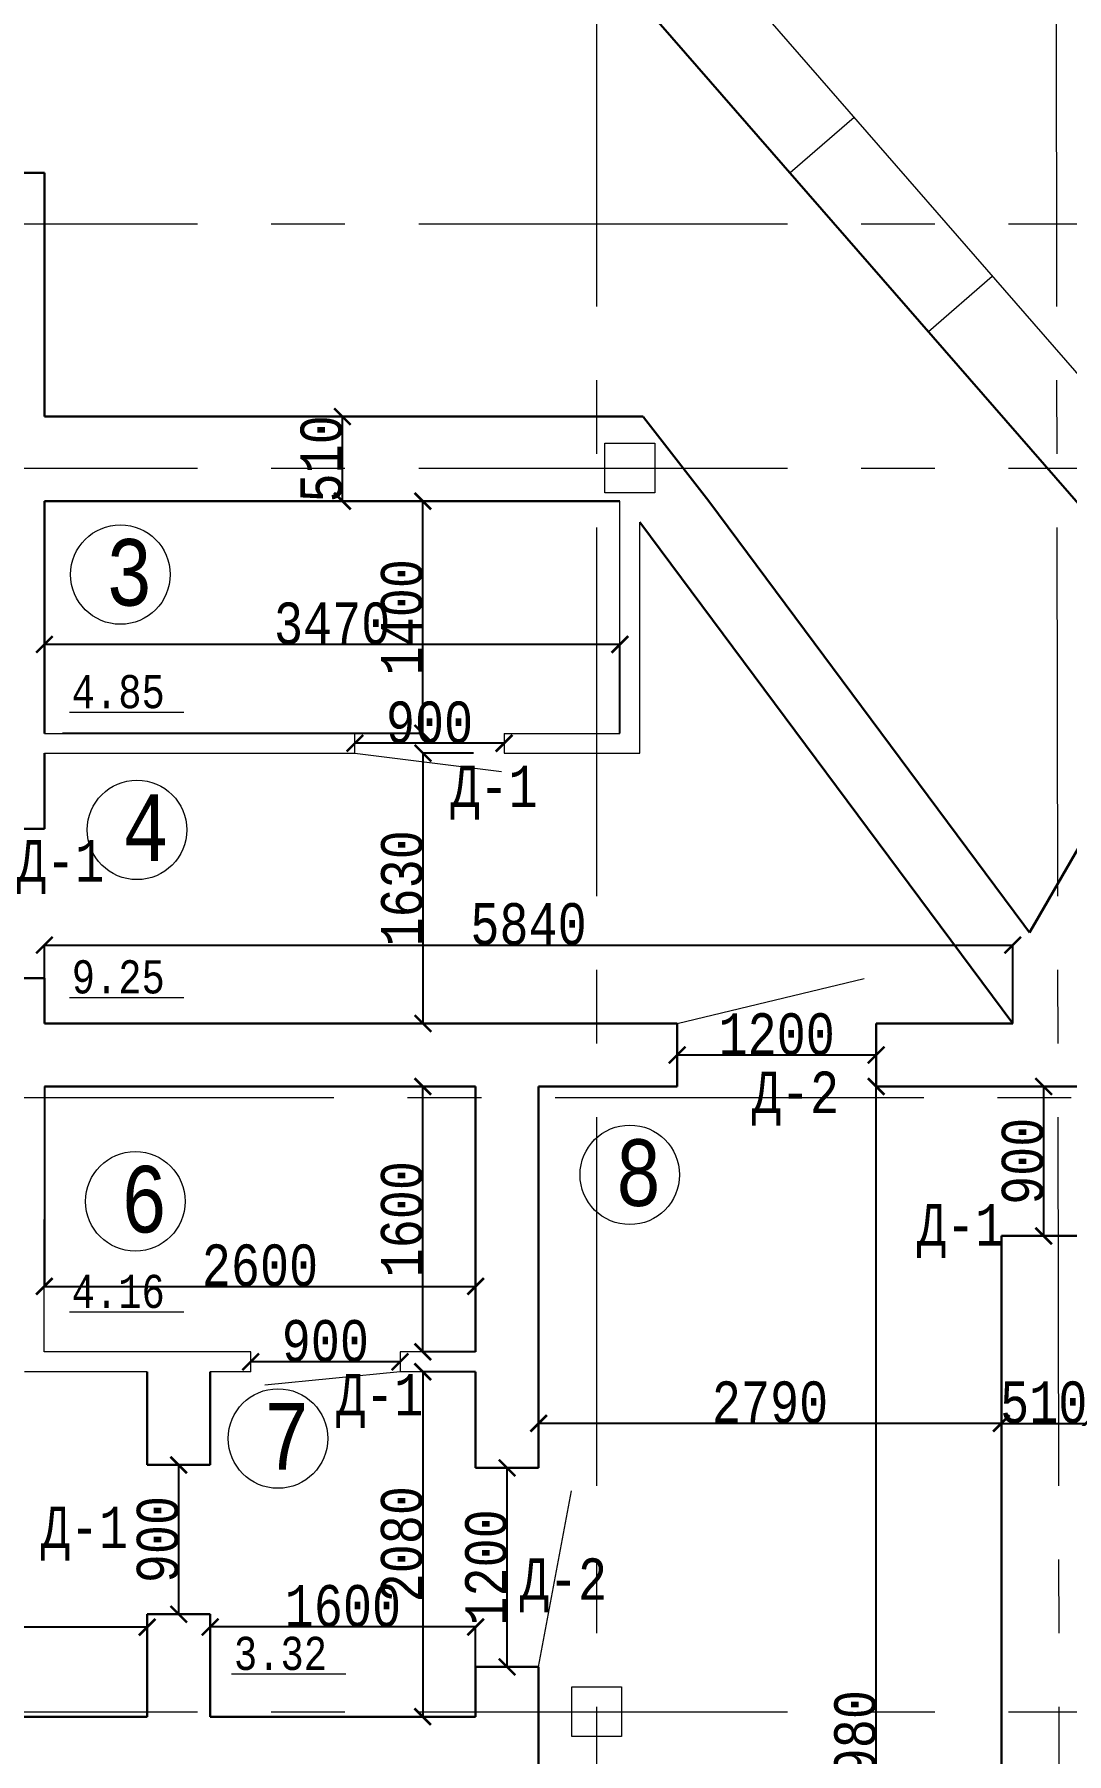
# Model space of a CAD drawing. Header units: millimetres. Extents: x -689206 to 4969298, y -1019800 to 703299.
# Drawn here: x 655466 to 661689, y -626173 to -615805 of the extents above; entities that cross this region are included whole.
import ezdxf

# ---------------------------------------------------------------- set-up
doc = ezdxf.new("R2010")
doc.units = ezdxf.units.MM
doc.linetypes.add('осеваяX2', pattern=[101.6, 63.5, -12.7, 12.7, -12.7])
for name, color, linetype, lineweight in [('несущие', 7, 'Continuous', 30), ('ПЕРЕГОРОДКИ', 252, 'Continuous', 9), ('РАЗМЕРЫ', 7, 'Continuous', 9), ('стены', 7, 'Continuous', 20)]:
    doc.layers.add(name, color=color, linetype=linetype, lineweight=lineweight)
doc.layers.add('четотам', color=7, linetype='Continuous')
doc.styles.add('Аннотативный', font='isocteur.ttf', dxfattribs={"width": 0.7, "height": 250})
doc.dimstyles.new('Аннотативный', dxfattribs={"dimscale": 0, "dimtxt": 250, "dimasz": 100, "dimexe": 1.25, "dimexo": 0.625, "dimtad": 1, "dimdec": 0, "dimtxsty": 'Аннотативный', "dimblk": 'ARCHTICK', "dimcen": 2.5, "dimadec": 0, "dimazin": 0, "dimtfac": 1, "dimtdec": 0, "dimtmove": 0, "dimatfit": 3, "dimfxl": 1, "dimarcsym": 0})

# ---------------------------------------------------------------- blocks, each defined once
blk = doc.blocks.new('_ArchTick')
at = {"color": 0, "linetype": 'ByBlock', "const_width": 0.15}
blk.add_lwpolyline([(-0.5, -0.5), (0.5, 0.5)], dxfattribs=at)
blk = doc.blocks.new('*D4206')
at = {"layer": 'Defpoints', "color": 0, "lineweight": 9, "transparency": 16777216}
for p in [(652606, -625410), (652606, -625950), (656146, -625950)]:
    blk.add_point(p, dxfattribs=at)
at = {"layer": 'стены', "color": 0, "lineweight": -2, "transparency": 16777216}
for p, q in [((652606, -625950), (652606, -625409)), ((656146, -625410), (652606, -625410)), ((656146, -625950), (656146, -625409))]:
    blk.add_line(p, q, dxfattribs=at)
at = {"layer": 'стены', "color": 0, "lineweight": -2, "transparency": 16777216, "xscale": 100, "yscale": 100, "zscale": 100, "rotation": 180}
blk.add_blockref('_ArchTick', (652606, -625410), dxfattribs=at)
at = {"layer": 'стены', "color": 0, "lineweight": -2, "transparency": 16777216, "xscale": 100, "yscale": 100, "zscale": 100}
blk.add_blockref('_ArchTick', (656146, -625410), dxfattribs=at)
at = {"layer": 'стены', "color": 0, "lineweight": 5, "transparency": 16777216, "insert": (654376, -625285), "char_height": 250, "attachment_point": 5, "style": 'Аннотативный'}
blk.add_mtext('3540', dxfattribs=at)
blk = doc.blocks.new('*D4207')
at = {"layer": 'Defpoints', "color": 0, "lineweight": 9, "transparency": 16777216}
for p in [(658126, -623870), (657807, -625950), (658126, -625950)]:
    blk.add_point(p, dxfattribs=at)
at = {"layer": 'стены', "color": 0, "lineweight": -2, "transparency": 16777216}
for p, q in [((658125, -623870), (657806, -623870)), ((657807, -623870), (657807, -625950)), ((658125, -625950), (657806, -625950))]:
    blk.add_line(p, q, dxfattribs=at)
at = {"layer": 'стены', "color": 0, "lineweight": -2, "transparency": 16777216, "xscale": 100, "yscale": 100, "zscale": 100}
for p, rotation in [((657807, -623870), 90), ((657807, -625950), 270)]:
    blk.add_blockref('_ArchTick', p, dxfattribs=dict(at, rotation=rotation))
at = {"layer": 'стены', "color": 0, "lineweight": 5, "transparency": 16777216, "insert": (657682, -624910), "char_height": 250, "attachment_point": 5, "rotation": 90, "style": 'Аннотативный'}
blk.add_mtext('2080', dxfattribs=at)
blk = doc.blocks.new('*D4208')
at = {"layer": 'Defpoints', "color": 0, "lineweight": 9, "transparency": 16777216}
for p in [(657808, -622150), (658126, -622150), (658126, -623750)]:
    blk.add_point(p, dxfattribs=at)
at = {"layer": 'стены', "color": 0, "lineweight": -2, "transparency": 16777216}
for p, q in [((658125, -622150), (657807, -622150)), ((657808, -623750), (657808, -622150)), ((658125, -623750), (657807, -623750))]:
    blk.add_line(p, q, dxfattribs=at)
at = {"layer": 'стены', "color": 0, "lineweight": -2, "transparency": 16777216, "xscale": 100, "yscale": 100, "zscale": 100}
for p, rotation in [((657808, -622150), 90), ((657808, -623750), 270)]:
    blk.add_blockref('_ArchTick', p, dxfattribs=dict(at, rotation=rotation))
at = {"layer": 'стены', "color": 0, "lineweight": 5, "transparency": 16777216, "insert": (657682, -622950), "char_height": 250, "attachment_point": 5, "rotation": 90, "style": 'Аннотативный'}
blk.add_mtext('1600', dxfattribs=at)
blk = doc.blocks.new('*D4217')
at = {"layer": 'Defpoints', "color": 0, "lineweight": 9, "transparency": 16777216}
for p in [(658316, -624450), (658316, -624450), (658316, -625650)]:
    blk.add_point(p, dxfattribs=at)
at = {"layer": 'стены', "color": 0, "lineweight": -2, "transparency": 16777216}
for p, q in [((658316, -624450), (658317, -624450)), ((658316, -625650), (658316, -624450)), ((658316, -625650), (658317, -625650))]:
    blk.add_line(p, q, dxfattribs=at)
at = {"layer": 'стены', "color": 0, "lineweight": -2, "transparency": 16777216, "xscale": 100, "yscale": 100, "zscale": 100}
for p, rotation in [((658316, -624450), 90), ((658316, -625650), 270)]:
    blk.add_blockref('_ArchTick', p, dxfattribs=dict(at, rotation=rotation))
at = {"layer": 'стены', "color": 0, "lineweight": 5, "transparency": 16777216, "insert": (658190, -625050), "char_height": 250, "attachment_point": 5, "rotation": 90, "style": 'Аннотативный'}
blk.add_mtext('1200', dxfattribs=at)
blk = doc.blocks.new('*D4218')
at = {"layer": 'Defpoints', "color": 0, "lineweight": 9, "transparency": 16777216}
for p in [(656526, -625409), (656526, -625950), (658126, -625950)]:
    blk.add_point(p, dxfattribs=at)
at = {"layer": 'стены', "color": 0, "lineweight": -2, "transparency": 16777216}
for p, q in [((656526, -625950), (656526, -625408)), ((658126, -625409), (656526, -625409)), ((658126, -625950), (658126, -625408))]:
    blk.add_line(p, q, dxfattribs=at)
at = {"layer": 'стены', "color": 0, "lineweight": -2, "transparency": 16777216, "xscale": 100, "yscale": 100, "zscale": 100, "rotation": 180}
blk.add_blockref('_ArchTick', (656526, -625409), dxfattribs=at)
at = {"layer": 'стены', "color": 0, "lineweight": -2, "transparency": 16777216, "xscale": 100, "yscale": 100, "zscale": 100}
blk.add_blockref('_ArchTick', (658126, -625409), dxfattribs=at)
at = {"layer": 'стены', "color": 0, "lineweight": 5, "transparency": 16777216, "insert": (657326, -625283), "char_height": 250, "attachment_point": 5, "style": 'Аннотативный'}
blk.add_mtext('1600', dxfattribs=at)
blk = doc.blocks.new('*D4204')
at = {"layer": 'Defpoints', "color": 0, "linetype": 'ByBlock', "lineweight": 9, "transparency": 16777216}
for p in [(657001, -618110), (657323, -618110), (657001, -618620)]:
    blk.add_point(p, dxfattribs=at)
at = {"layer": 'РАЗМЕРЫ', "color": 0, "linetype": 'ByBlock', "lineweight": -2, "transparency": 16777216}
for p, q in [((657002, -618110), (657324, -618110)), ((657323, -618620), (657323, -618110)), ((657002, -618620), (657324, -618620))]:
    blk.add_line(p, q, dxfattribs=at)
at = {"layer": 'РАЗМЕРЫ', "color": 0, "linetype": 'ByBlock', "lineweight": -2, "transparency": 16777216, "xscale": 100, "yscale": 100, "zscale": 100}
for p, rotation in [((657323, -618110), 90), ((657323, -618620), 270)]:
    blk.add_blockref('_ArchTick', p, dxfattribs=dict(at, rotation=rotation))
at = {"layer": 'РАЗМЕРЫ', "color": 0, "linetype": 'ByBlock', "lineweight": 5, "transparency": 16777216, "insert": (657197, -618365), "char_height": 250, "attachment_point": 5, "rotation": 90, "style": 'Аннотативный'}
blk.add_mtext('510', dxfattribs=at)
blk = doc.blocks.new('*D4232')
at = {"layer": 'Defpoints', "color": 0, "linetype": 'ByBlock', "lineweight": 9, "transparency": 16777216}
for p in [(655526, -619484), (655526, -620020), (658996, -620020)]:
    blk.add_point(p, dxfattribs=at)
at = {"layer": 'РАЗМЕРЫ', "color": 0, "linetype": 'ByBlock', "lineweight": -2, "transparency": 16777216}
for p, q in [((655526, -620020), (655526, -619483)), ((658996, -619484), (655526, -619484)), ((658996, -620020), (658996, -619483))]:
    blk.add_line(p, q, dxfattribs=at)
at = {"layer": 'РАЗМЕРЫ', "color": 0, "linetype": 'ByBlock', "lineweight": -2, "transparency": 16777216, "xscale": 100, "yscale": 100, "zscale": 100, "rotation": 180}
blk.add_blockref('_ArchTick', (655526, -619484), dxfattribs=at)
at = {"layer": 'РАЗМЕРЫ', "color": 0, "linetype": 'ByBlock', "lineweight": -2, "transparency": 16777216, "xscale": 100, "yscale": 100, "zscale": 100}
blk.add_blockref('_ArchTick', (658996, -619484), dxfattribs=at)
at = {"layer": 'РАЗМЕРЫ', "color": 0, "linetype": 'ByBlock', "lineweight": 5, "transparency": 16777216, "insert": (657261, -619358), "char_height": 250, "attachment_point": 5, "style": 'Аннотативный'}
blk.add_mtext('3470', dxfattribs=at)
blk = doc.blocks.new('*D4233')
at = {"layer": 'Defpoints', "color": 0, "linetype": 'ByBlock', "lineweight": 9, "transparency": 16777216}
for p in [(655526, -618620), (657808, -618620), (655635, -620020)]:
    blk.add_point(p, dxfattribs=at)
at = {"layer": 'РАЗМЕРЫ', "color": 0, "linetype": 'ByBlock', "lineweight": -2, "transparency": 16777216}
for p, q in [((655527, -618620), (657809, -618620)), ((657808, -620020), (657808, -618620)), ((655636, -620020), (657809, -620020))]:
    blk.add_line(p, q, dxfattribs=at)
at = {"layer": 'РАЗМЕРЫ', "color": 0, "linetype": 'ByBlock', "lineweight": -2, "transparency": 16777216, "xscale": 100, "yscale": 100, "zscale": 100}
for p, rotation in [((657808, -618620), 90), ((657808, -620020), 270)]:
    blk.add_blockref('_ArchTick', p, dxfattribs=dict(at, rotation=rotation))
at = {"layer": 'РАЗМЕРЫ', "color": 0, "linetype": 'ByBlock', "lineweight": 5, "transparency": 16777216, "insert": (657682, -619320), "char_height": 250, "attachment_point": 5, "rotation": 90, "style": 'Аннотативный'}
blk.add_mtext('1400', dxfattribs=at)
blk = doc.blocks.new('*D4234')
at = {"layer": 'Defpoints', "color": 0, "linetype": 'ByBlock', "lineweight": 9, "transparency": 16777216}
for p in [(657809, -620140), (658113, -620140), (658113, -621770)]:
    blk.add_point(p, dxfattribs=at)
at = {"layer": 'РАЗМЕРЫ', "color": 0, "linetype": 'ByBlock', "lineweight": -2, "transparency": 16777216}
for p, q in [((658113, -620140), (657808, -620140)), ((657809, -621770), (657809, -620140)), ((658113, -621770), (657808, -621770))]:
    blk.add_line(p, q, dxfattribs=at)
at = {"layer": 'РАЗМЕРЫ', "color": 0, "linetype": 'ByBlock', "lineweight": -2, "transparency": 16777216, "xscale": 100, "yscale": 100, "zscale": 100}
for p, rotation in [((657809, -620140), 90), ((657809, -621770), 270)]:
    blk.add_blockref('_ArchTick', p, dxfattribs=dict(at, rotation=rotation))
at = {"layer": 'РАЗМЕРЫ', "color": 0, "linetype": 'ByBlock', "lineweight": 5, "transparency": 16777216, "insert": (657683, -620955), "char_height": 250, "attachment_point": 5, "rotation": 90, "style": 'Аннотативный'}
blk.add_mtext('1630', dxfattribs=at)
blk = doc.blocks.new('*D4235')
at = {"layer": 'Defpoints', "color": 0, "linetype": 'ByBlock', "lineweight": 9, "transparency": 16777216}
for p in [(661364, -621297), (655526, -621770), (661364, -621770)]:
    blk.add_point(p, dxfattribs=at)
at = {"layer": 'РАЗМЕРЫ', "color": 0, "linetype": 'ByBlock', "lineweight": -2, "transparency": 16777216}
for p, q in [((655526, -621770), (655526, -621296)), ((655526, -621297), (661364, -621297)), ((661364, -621770), (661364, -621296))]:
    blk.add_line(p, q, dxfattribs=at)
at = {"layer": 'РАЗМЕРЫ', "color": 0, "linetype": 'ByBlock', "lineweight": -2, "transparency": 16777216, "xscale": 100, "yscale": 100, "zscale": 100, "rotation": 180}
blk.add_blockref('_ArchTick', (655526, -621297), dxfattribs=at)
at = {"layer": 'РАЗМЕРЫ', "color": 0, "linetype": 'ByBlock', "lineweight": -2, "transparency": 16777216, "xscale": 100, "yscale": 100, "zscale": 100}
blk.add_blockref('_ArchTick', (661364, -621297), dxfattribs=at)
at = {"layer": 'РАЗМЕРЫ', "color": 0, "linetype": 'ByBlock', "lineweight": 5, "transparency": 16777216, "insert": (658445, -621171), "char_height": 250, "attachment_point": 5, "style": 'Аннотативный'}
blk.add_mtext('5840', dxfattribs=at)
blk = doc.blocks.new('*D4246')
at = {"layer": 'Defpoints', "color": 0, "linetype": 'ByBlock', "lineweight": 9, "transparency": 16777216}
for p in [(659341, -621960), (659341, -621960), (660541, -621960)]:
    blk.add_point(p, dxfattribs=at)
at = {"layer": 'РАЗМЕРЫ', "color": 0, "linetype": 'ByBlock', "lineweight": -2, "transparency": 16777216}
for p, q in [((659341, -621960), (659341, -621959)), ((660541, -621960), (659341, -621960)), ((660541, -621960), (660541, -621959))]:
    blk.add_line(p, q, dxfattribs=at)
at = {"layer": 'РАЗМЕРЫ', "color": 0, "linetype": 'ByBlock', "lineweight": -2, "transparency": 16777216, "xscale": 100, "yscale": 100, "zscale": 100, "rotation": 180}
blk.add_blockref('_ArchTick', (659341, -621960), dxfattribs=at)
at = {"layer": 'РАЗМЕРЫ', "color": 0, "linetype": 'ByBlock', "lineweight": -2, "transparency": 16777216, "xscale": 100, "yscale": 100, "zscale": 100}
blk.add_blockref('_ArchTick', (660541, -621960), dxfattribs=at)
at = {"layer": 'РАЗМЕРЫ', "color": 0, "linetype": 'ByBlock', "lineweight": 5, "transparency": 16777216, "insert": (659941, -621835), "char_height": 250, "attachment_point": 5, "style": 'Аннотативный'}
blk.add_mtext('1200', dxfattribs=at)
blk = doc.blocks.new('*D4249')
at = {"layer": 'Defpoints', "color": 0, "linetype": 'ByBlock', "lineweight": 9, "transparency": 16777216}
for p in [(660541, -622150), (660541, -622150), (660541, -630130)]:
    blk.add_point(p, dxfattribs=at)
at = {"layer": 'РАЗМЕРЫ', "color": 0, "linetype": 'ByBlock', "lineweight": -2, "transparency": 16777216}
for p, q in [((660541, -622150), (660542, -622150)), ((660541, -630130), (660541, -622150)), ((660541, -630130), (660542, -630130))]:
    blk.add_line(p, q, dxfattribs=at)
at = {"layer": 'РАЗМЕРЫ', "color": 0, "linetype": 'ByBlock', "lineweight": -2, "transparency": 16777216, "xscale": 100, "yscale": 100, "zscale": 100}
for p, rotation in [((660541, -622150), 90), ((660541, -630130), 270)]:
    blk.add_blockref('_ArchTick', p, dxfattribs=dict(at, rotation=rotation))
at = {"layer": 'РАЗМЕРЫ', "color": 0, "linetype": 'ByBlock', "lineweight": 5, "transparency": 16777216, "insert": (660415, -626140), "char_height": 250, "attachment_point": 5, "rotation": 90, "style": 'Аннотативный'}
blk.add_mtext('7980', dxfattribs=at)
blk = doc.blocks.new('*D4225')
at = {"layer": 'Defpoints', "color": 0, "linetype": 'ByBlock', "lineweight": 9, "transparency": 16777216}
for p in [(657398, -620080), (657398, -620080), (658298, -620080)]:
    blk.add_point(p, dxfattribs=at)
at = {"layer": 'РАЗМЕРЫ', "color": 0, "linetype": 'ByBlock', "lineweight": -2, "transparency": 16777216}
for p, q in [((657398, -620080), (657398, -620079)), ((658298, -620080), (657398, -620080)), ((658298, -620081), (658298, -620082))]:
    blk.add_line(p, q, dxfattribs=at)
at = {"layer": 'РАЗМЕРЫ', "color": 0, "linetype": 'ByBlock', "lineweight": -2, "transparency": 16777216, "xscale": 100, "yscale": 100, "zscale": 100, "rotation": 180}
blk.add_blockref('_ArchTick', (657398, -620080), dxfattribs=at)
at = {"layer": 'РАЗМЕРЫ', "color": 0, "linetype": 'ByBlock', "lineweight": -2, "transparency": 16777216, "xscale": 100, "yscale": 100, "zscale": 100}
blk.add_blockref('_ArchTick', (658298, -620080), dxfattribs=at)
at = {"layer": 'РАЗМЕРЫ', "color": 0, "linetype": 'ByBlock', "lineweight": 5, "transparency": 16777216, "insert": (657848, -619955), "char_height": 250, "attachment_point": 5, "style": 'Аннотативный'}
blk.add_mtext('900', dxfattribs=at)
blk = doc.blocks.new('*D4227')
at = {"layer": 'Defpoints', "color": 0, "linetype": 'ByBlock', "lineweight": 9, "transparency": 16777216}
for p in [(658506, -624181), (658506, -624181), (661296, -624181)]:
    blk.add_point(p, dxfattribs=at)
at = {"layer": 'РАЗМЕРЫ', "color": 0, "linetype": 'ByBlock', "lineweight": -2, "transparency": 16777216}
for p, q in [((658506, -624181), (658506, -624182)), ((661296, -624181), (658506, -624181)), ((661296, -624181), (661296, -624182))]:
    blk.add_line(p, q, dxfattribs=at)
at = {"layer": 'РАЗМЕРЫ', "color": 0, "linetype": 'ByBlock', "lineweight": -2, "transparency": 16777216, "xscale": 100, "yscale": 100, "zscale": 100, "rotation": 180}
blk.add_blockref('_ArchTick', (658506, -624181), dxfattribs=at)
at = {"layer": 'РАЗМЕРЫ', "color": 0, "linetype": 'ByBlock', "lineweight": -2, "transparency": 16777216, "xscale": 100, "yscale": 100, "zscale": 100}
blk.add_blockref('_ArchTick', (661296, -624181), dxfattribs=at)
at = {"layer": 'РАЗМЕРЫ', "color": 0, "linetype": 'ByBlock', "lineweight": 5, "transparency": 16777216, "insert": (659901, -624055), "char_height": 250, "attachment_point": 5, "style": 'Аннотативный'}
blk.add_mtext('2790', dxfattribs=at)
blk = doc.blocks.new('*D4229')
at = {"layer": 'Defpoints', "color": 0, "linetype": 'ByBlock', "lineweight": 9, "transparency": 16777216}
for p in [(655526, -622150), (658126, -622150), (658126, -623355)]:
    blk.add_point(p, dxfattribs=at)
at = {"layer": 'РАЗМЕРЫ', "color": 0, "linetype": 'ByBlock', "lineweight": -2, "transparency": 16777216}
for p, q in [((655526, -622151), (655526, -623356)), ((658126, -622151), (658126, -623356)), ((655526, -623355), (658126, -623355))]:
    blk.add_line(p, q, dxfattribs=at)
at = {"layer": 'РАЗМЕРЫ', "color": 0, "linetype": 'ByBlock', "lineweight": -2, "transparency": 16777216, "xscale": 100, "yscale": 100, "zscale": 100, "rotation": 180}
blk.add_blockref('_ArchTick', (655526, -623355), dxfattribs=at)
at = {"layer": 'РАЗМЕРЫ', "color": 0, "linetype": 'ByBlock', "lineweight": -2, "transparency": 16777216, "xscale": 100, "yscale": 100, "zscale": 100}
blk.add_blockref('_ArchTick', (658126, -623355), dxfattribs=at)
at = {"layer": 'РАЗМЕРЫ', "color": 0, "linetype": 'ByBlock', "lineweight": 5, "transparency": 16777216, "insert": (656826, -623229), "char_height": 250, "attachment_point": 5, "style": 'Аннотативный'}
blk.add_mtext('2600', dxfattribs=at)
blk = doc.blocks.new('*D4230')
at = {"layer": 'Defpoints', "color": 0, "linetype": 'ByBlock', "lineweight": 9, "transparency": 16777216}
for p in [(656770, -623810), (656770, -623810), (657670, -623810)]:
    blk.add_point(p, dxfattribs=at)
at = {"layer": 'РАЗМЕРЫ', "color": 0, "linetype": 'ByBlock', "lineweight": -2, "transparency": 16777216}
for p, q in [((656770, -623810), (656770, -623809)), ((657670, -623810), (656770, -623810)), ((657670, -623810), (657670, -623809))]:
    blk.add_line(p, q, dxfattribs=at)
at = {"layer": 'РАЗМЕРЫ', "color": 0, "linetype": 'ByBlock', "lineweight": -2, "transparency": 16777216, "xscale": 100, "yscale": 100, "zscale": 100, "rotation": 180}
blk.add_blockref('_ArchTick', (656770, -623810), dxfattribs=at)
at = {"layer": 'РАЗМЕРЫ', "color": 0, "linetype": 'ByBlock', "lineweight": -2, "transparency": 16777216, "xscale": 100, "yscale": 100, "zscale": 100}
blk.add_blockref('_ArchTick', (657670, -623810), dxfattribs=at)
at = {"layer": 'РАЗМЕРЫ', "color": 0, "linetype": 'ByBlock', "lineweight": 5, "transparency": 16777216, "insert": (657220, -623685), "char_height": 250, "attachment_point": 5, "style": 'Аннотативный'}
blk.add_mtext('900', dxfattribs=at)
blk = doc.blocks.new('*D4231')
at = {"layer": 'Defpoints', "color": 0, "linetype": 'ByBlock', "lineweight": 9, "transparency": 16777216}
for p in [(656336, -624432), (656336, -624432), (656336, -625332)]:
    blk.add_point(p, dxfattribs=at)
at = {"layer": 'РАЗМЕРЫ', "color": 0, "linetype": 'ByBlock', "lineweight": -2, "transparency": 16777216}
for p, q in [((656336, -624432), (656337, -624432)), ((656336, -625332), (656336, -624432)), ((656336, -625332), (656337, -625332))]:
    blk.add_line(p, q, dxfattribs=at)
at = {"layer": 'РАЗМЕРЫ', "color": 0, "linetype": 'ByBlock', "lineweight": -2, "transparency": 16777216, "xscale": 100, "yscale": 100, "zscale": 100}
for p, rotation in [((656336, -624432), 90), ((656336, -625332), 270)]:
    blk.add_blockref('_ArchTick', p, dxfattribs=dict(at, rotation=rotation))
at = {"layer": 'РАЗМЕРЫ', "color": 0, "linetype": 'ByBlock', "lineweight": 5, "transparency": 16777216, "insert": (656210, -624882), "char_height": 250, "attachment_point": 5, "rotation": 90, "style": 'Аннотативный'}
blk.add_mtext('900', dxfattribs=at)
blk = doc.blocks.new('*D4253')
at = {"layer": 'Defpoints', "color": 0, "linetype": 'ByBlock', "lineweight": 9, "ltscale": 35, "transparency": 16777216}
for p in [(661551, -622150), (661551, -622150), (661551, -623051)]:
    blk.add_point(p, dxfattribs=at)
at = {"layer": 'РАЗМЕРЫ', "color": 0, "linetype": 'ByBlock', "lineweight": -2, "ltscale": 35, "transparency": 16777216}
for p, q in [((661551, -622150), (661552, -622150)), ((661551, -623051), (661551, -622150)), ((661551, -623051), (661552, -623051))]:
    blk.add_line(p, q, dxfattribs=at)
at = {"layer": 'РАЗМЕРЫ', "color": 0, "linetype": 'ByBlock', "lineweight": -2, "ltscale": 35, "transparency": 16777216, "xscale": 100, "yscale": 100, "zscale": 100}
for p, rotation in [((661551, -622150), 90), ((661551, -623051), 270)]:
    blk.add_blockref('_ArchTick', p, dxfattribs=dict(at, rotation=rotation))
at = {"layer": 'РАЗМЕРЫ', "color": 0, "linetype": 'ByBlock', "lineweight": 9, "ltscale": 35, "transparency": 16777216, "insert": (661425, -622601), "char_height": 250, "attachment_point": 5, "rotation": 90, "style": 'Аннотативный'}
blk.add_mtext('900', dxfattribs=at)
blk = doc.blocks.new('*D4254')
at = {"layer": 'Defpoints', "color": 0, "linetype": 'ByBlock', "lineweight": 9, "ltscale": 35, "transparency": 16777216}
for p in [(661296, -624181), (661806, -624181), (661806, -624181)]:
    blk.add_point(p, dxfattribs=at)
at = {"layer": 'РАЗМЕРЫ', "color": 0, "linetype": 'ByBlock', "lineweight": -2, "ltscale": 35, "transparency": 16777216}
for p, q in [((661296, -624180), (661296, -624179)), ((661296, -624181), (661806, -624181)), ((661806, -624180), (661806, -624179))]:
    blk.add_line(p, q, dxfattribs=at)
at = {"layer": 'РАЗМЕРЫ', "color": 0, "linetype": 'ByBlock', "lineweight": -2, "ltscale": 35, "transparency": 16777216, "xscale": 100, "yscale": 100, "zscale": 100, "rotation": 180}
blk.add_blockref('_ArchTick', (661296, -624181), dxfattribs=at)
at = {"layer": 'РАЗМЕРЫ', "color": 0, "linetype": 'ByBlock', "lineweight": -2, "ltscale": 35, "transparency": 16777216, "xscale": 100, "yscale": 100, "zscale": 100}
blk.add_blockref('_ArchTick', (661806, -624181), dxfattribs=at)
at = {"layer": 'РАЗМЕРЫ', "color": 0, "linetype": 'ByBlock', "lineweight": 5, "ltscale": 35, "transparency": 16777216, "insert": (661551, -624055), "char_height": 250, "attachment_point": 5, "style": 'Аннотативный'}
blk.add_mtext('510', dxfattribs=at)

msp = doc.modelspace()

# ---------------------------------------------------------------- linework, layer by layer
at = {"layer": 'несущие', "color": 0}
for p, q in [((659138.2, -618112.7), (659136.3, -618110.3)), ((659532.7, -618620.3), (659138.2, -618112.7)), ((655526.2, -618903.1), (655526.2, -618703.1)), ((661430.8, -621174.2), (659532.7, -618620.3)), ((661363.9, -621770.3), (659116.2, -618746.1)), ((661430.8, -621174.2), (661465.5, -621220.9)), ((661465.5, -621220.9), (661498.6, -621163.5))]:
    msp.add_line(p, q, dxfattribs=at)
at = {"layer": 'ПЕРЕГОРОДКИ', "linetype": 'ByBlock', "lineweight": 9, "ltscale": 35}
msp.add_lwpolyline([(657670.2, -623870.3), (656855.1, -623950.3)], dxfattribs=at)
at = {"layer": 'РАЗМЕРЫ', "linetype": 'осеваяX2', "lineweight": 5, "ltscale": 35}
for p, q in [((661607.7, -604554.9), (661687.7, -654392.6)), ((707055.6, -622218.3), (640002.9, -622218.3))]:
    msp.add_line(p, q, dxfattribs=at)
at = {"layer": 'РАЗМЕРЫ', "linetype": 'ByBlock', "lineweight": 9, "ltscale": 35}
for p, q in [((660407.4, -616306.4), (660022.8, -616641.2)), ((661241.2, -617264.4), (660856.7, -617599.1)), ((661295.6, -629230.3), (661295.6, -623050.8)), ((661295.6, -623050.8), (661425.6, -623050.8))]:
    msp.add_line(p, q, dxfattribs=at)
at = {"layer": 'РАЗМЕРЫ', "linetype": 'ByBlock', "lineweight": 20}
for p, q in [((655526.2, -618620.3), (655526.2, -620020.3)), ((655526.2, -620020.3), (657397.6, -620020.3))]:
    msp.add_line(p, q, dxfattribs=at)
at = {"layer": 'РАЗМЕРЫ', "linetype": 'ByBlock', "lineweight": 13}
for p, q in [((658996.2, -620020.3), (658996.2, -618620.3)), ((659116.2, -620140.3), (659116.2, -618746.1)), ((655526.2, -620020.3), (657397.6, -620020.3)), ((657397.6, -620140.3), (657397.6, -620020.3)), ((658297.6, -620020.3), (658996.2, -620020.3)), ((658297.6, -620020.3), (658297.6, -620140.3)), ((655526.2, -620140.3), (657397.6, -620140.3)), ((658297.6, -620140.3), (659116.2, -620140.3))]:
    msp.add_line(p, q, dxfattribs=at)
at = {"layer": 'РАЗМЕРЫ'}
for p, q in [((655676.7, -619892.5), (656366, -619892.5)), ((655676.7, -621612.5), (656366, -621612.5)), ((655676.7, -623509.3), (656366, -623509.3)), ((656654.8, -625692.3), (657344, -625692.3))]:
    msp.add_line(p, q, dxfattribs=at)
at = {"layer": 'РАЗМЕРЫ', "linetype": 'ByBlock', "lineweight": 9}
for p, q in [((657397.6, -620140.3), (658281.6, -620249.8)), ((659340.6, -621770.3), (660469.5, -621499.4))]:
    msp.add_line(p, q, dxfattribs=at)
at = {"layer": 'РАЗМЕРЫ', "linetype": 'ByBlock', "lineweight": 30}
for p, q in [((655526.2, -620596.3), (655016.2, -620596.3)), ((655526.2, -621496.3), (655016.2, -621496.3)), ((659340.6, -622150.3), (659340.6, -621770.3)), ((660540.6, -622150.3), (660540.6, -621770.3)), ((661425.6, -622150.3), (661805.6, -622150.3)), ((661295.6, -623066.8), (661295.6, -623050.8)), ((661295.6, -623050.8), (661805.6, -623050.8)), ((661295.6, -623066.8), (661295.6, -629230.3)), ((656525.6, -624431.5), (656145.6, -624431.5)), ((656525.6, -625331.5), (656145.6, -625331.5))]:
    msp.add_line(p, q, dxfattribs=at)
at = {"layer": 'стены', "linetype": 'осеваяX2', "lineweight": 5, "ltscale": 35}
for p, q in [((658855.6, -604554.9), (658855.6, -654392.6)), ((640002.9, -616947.7), (707055.6, -616947.7)), ((640002.9, -618420.3), (707055.6, -618420.3)), ((640002.9, -625920.3), (707055.6, -625920.3))]:
    msp.add_line(p, q, dxfattribs=at)
at = {"layer": 'стены', "lineweight": 13}
for p, q in [((659055.6, -614753.3), (662277.5, -618454.9)), ((655525.6, -623750.3), (655526.2, -622150.3)), ((656770.2, -623750.3), (655525.6, -623750.3)), ((656770.2, -623870.3), (656770.2, -623750.3)), ((658125.6, -623750.3), (657670.2, -623750.3)), ((657670.2, -623750.3), (657670.2, -623870.3)), ((655525.6, -623870.3), (655405.6, -623870.3)), ((656145.6, -623870.3), (655525.6, -623870.3)), ((656770.2, -623870.3), (656525.6, -623870.3)), ((658125.6, -623870.3), (657670.2, -623870.3))]:
    msp.add_line(p, q, dxfattribs=at)
at = {"layer": 'стены', "lineweight": 30}
for p, q in [((658545.6, -614943.6), (662295.6, -619251.8)), ((655016.2, -616640.3), (655526.2, -616640.3)), ((655526.2, -616640.3), (655526.2, -618110.3)), ((659136.3, -618110.3), (655526.2, -618110.3)), ((655526.2, -618620.3), (658996.2, -618620.3)), ((655526.2, -618620.3), (655526.2, -618903.1)), ((655526.2, -618903.1), (655526.2, -620020.3)), ((662295.6, -619783.2), (661498.6, -621163.5)), ((655526.2, -620140.3), (655526.2, -620596.3)), ((655526.2, -621496.3), (655526.2, -621770.3)), ((659340.6, -621770.3), (655526.2, -621770.3)), ((661363.9, -621770.3), (660540.6, -621770.3)), ((658125.6, -622150.3), (655526.2, -622150.3)), ((658125.6, -623750.3), (658125.6, -622150.3)), ((658125.6, -622150.3), (658125.6, -623750.3)), ((659340.6, -622150.3), (658505.6, -622150.3)), ((658505.6, -624450.3), (658505.6, -622150.3)), ((661425.6, -622150.3), (660540.6, -622150.3)), ((656145.6, -623870.3), (656145.6, -624431.5)), ((656525.6, -624431.5), (656525.6, -623870.3)), ((658125.6, -624330.3), (658125.6, -623870.3)), ((658125.6, -623870.3), (658125.6, -624450.3)), ((656145.6, -624431.5), (656145.6, -624150.3)), ((658125.6, -624330.3), (658125.6, -624450.3)), ((658125.6, -624330.3), (658125.6, -624450.3)), ((658505.6, -624450.3), (658125.6, -624450.3)), ((656145.6, -625331.5), (656145.6, -625950.3)), ((656145.6, -625950.3), (656145.6, -625331.5)), ((656525.6, -625950.3), (656525.6, -625331.5)), ((658125.6, -625950.3), (658125.6, -625650)), ((658125.6, -625650), (658505.6, -625650)), ((658125.6, -625650.3), (658125.6, -625950.3)), ((658125.6, -625650.3), (658125.6, -625870.3)), ((658505.6, -625650), (658505.6, -626630.3)), ((658505.6, -626630.5), (658505.6, -625650.3)), ((656145.6, -625950.3), (652605.6, -625950.3)), ((652605.6, -625950.3), (656145.6, -625950.3)), ((656525.6, -625950.3), (658125.6, -625950.3))]:
    msp.add_line(p, q, dxfattribs=at)
at = {"layer": 'стены'}
for p, q in [((655526.2, -622530.3), (655525.6, -622530.3)), ((655526.2, -622530.3), (655525.6, -622530.3)), ((656770.2, -623750.3), (656396.2, -623750.3)), ((658125.6, -623750.3), (657670.2, -623750.3)), ((658125.6, -625950.3), (656525.6, -625950.3))]:
    msp.add_line(p, q, dxfattribs=at)
at = {"layer": 'стены', "lineweight": 9}
msp.add_line((658505.6, -625650.3), (658705.1, -624589), dxfattribs=at)
at = {"layer": 'стены'}
for points in [[(658905.6, -618270.3), (659205.6, -618270.3), (659205.6, -618570.3), (658905.6, -618570.3)], [(658705.6, -625770.3), (659005.6, -625770.3), (659005.6, -626070.3), (658705.6, -626070.3)]]:
    msp.add_lwpolyline(points, close=True, dxfattribs=at)
at = {"layer": 'четотам', "lineweight": 13}
for centre in [(655984.5, -619062.5), (656084.5, -620602.5), (659055.6, -622682.5), (656074.5, -622842.5), (656934.5, -624272.5)]:
    msp.add_circle(centre, 300, dxfattribs=at)

# ---------------------------------------------------------------- texts
at = {"layer": 'РАЗМЕРЫ', "lineweight": 13, "ltscale": 150, "char_height": 401.1, "width": 1460, "attachment_point": 1, "style": 'Аннотативный'}
for s, insert in [('3', (655896.6, -618848.8)), ('4', (655996.6, -620388.8)), ('8', (658967.6, -622468.8)), ('6', (655986.6, -622628.8)), ('7', (656846.6, -624058.8))]:
    msp.add_mtext(s, dxfattribs=dict(at, insert=insert))
at = {"layer": 'РАЗМЕРЫ', "char_height": 200, "width": 656.117, "attachment_point": 1, "style": 'Аннотативный'}
for s, insert in [('4.85', (655690.9, -619668.5)), ('9.25', (655690.9, -621388.5)), ('4.16', (655690.9, -623285.2)), ('3.32', (656668.9, -625468.2))]:
    msp.add_mtext(s, dxfattribs=dict(at, insert=insert))
at = {"layer": 'РАЗМЕРЫ', "lineweight": 20, "ltscale": 150, "char_height": 250, "width": 922.913, "attachment_point": 1, "style": 'Аннотативный'}
for s, insert in [('Д-1', (657974.5, -620215)), ('Д-1', (655360.6, -620664.2)), ('Д-2', (659791.2, -622059.6)), ('Д-1', (660787.4, -622859.2)), ('Д-1', (657285.1, -623882.8)), ('Д-1', (655505.1, -624682.8)), ('Д-2', (658392.4, -624995.3))]:
    msp.add_mtext(s, dxfattribs=dict(at, insert=insert))

# ---------------------------------------------------------------- dimensions: what is measured, and where the dimension line sits
at = {"layer": 'РАЗМЕРЫ', "linetype": 'ByBlock', "lineweight": 5}
for base, p1, p2, picture, middle in [((657322.8, -618110.3), (657000.9, -618620.3), (657000.9, -618110.3), '*D4204', (657197.1, -618365.3)), ((657807.8, -618620.3), (655635.1, -620020.3), (655526.2, -618620.3), '*D4233', (657682.2, -619320.3)), ((657809.1, -620140.3), (658113.3, -621770.3), (658113.3, -620140.3), '*D4234', (657683.5, -620955.3)), ((660540.6, -622150.3), (660540.6, -630130.3), (660540.6, -622150.3), '*D4249', (660414.9, -626140.3)), ((656335.6, -624431.5), (656335.6, -625331.5), (656335.6, -624431.5), '*D4231', (656209.9, -624881.5))]:
    dim = msp.add_linear_dim(base=base, p1=p1, p2=p2, angle=90, dimstyle='Аннотативный', dxfattribs=at)
    dim.commit()
    dim.dimension.update_dxf_attribs({"geometry": picture, "text_midpoint": middle})
for base, p1, p2, picture, middle in [((655526.2, -619484), (658996.2, -620020.3), (655526.2, -620020.3), '*D4232', (657261.2, -619358.4)), ((657397.6, -620080.3), (658297.6, -620080.3), (657397.6, -620080.3), '*D4225', (657847.6, -619954.7)), ((656770.2, -623810.3), (657670.2, -623810.3), (656770.2, -623810.3), '*D4230', (657220.2, -623684.7)), ((658505.6, -624180.7), (661295.6, -624180.7), (658505.6, -624180.7), '*D4227', (659900.6, -624055))]:
    dim = msp.add_linear_dim(base=base, p1=p1, p2=p2, dimstyle='Аннотативный', dxfattribs=at)
    dim.commit()
    dim.dimension.update_dxf_attribs({"geometry": picture, "text_midpoint": middle})
for base, p1, p2, text, picture, middle in [((661363.9, -621297.1), (655526.2, -621770.3), (661363.9, -621770.3), '5840', '*D4235', (658445.1, -621171.5)), ((658125.6, -623355), (655526.2, -622150.3), (658125.6, -622150.3), '2600', '*D4229', (656825.9, -623229.4))]:
    dim = msp.add_linear_dim(base=base, p1=p1, p2=p2, text=text, dimstyle='Аннотативный', dxfattribs=at)
    dim.commit()
    dim.dimension.update_dxf_attribs({"geometry": picture, "text_midpoint": middle})
dim = msp.add_aligned_dim(p1=(660540.6, -621960.3), p2=(659340.6, -621960.3), distance=0, dimstyle='Аннотативный', dxfattribs=at)
dim.commit()
dim.dimension.update_dxf_attribs({"geometry": '*D4246', "text_midpoint": (659940.6, -621834.7)})
at = {"layer": 'РАЗМЕРЫ', "linetype": 'ByBlock', "lineweight": 9, "ltscale": 35}
dim = msp.add_aligned_dim(p1=(661550.5634, -623050.7623), p2=(661550.5634, -622150.2833), distance=0, dimstyle='Аннотативный', dxfattribs=at)
dim.commit()
dim.dimension.update_dxf_attribs({"geometry": '*D4253', "text_midpoint": (661424.9384, -622600.5228)})
at = {"layer": 'РАЗМЕРЫ', "linetype": 'ByBlock', "lineweight": 5, "ltscale": 35}
dim = msp.add_linear_dim(base=(661805.6, -624180.7), p1=(661295.6, -624180.7), p2=(661805.6, -624180.7), dimstyle='Аннотативный', dxfattribs=at)
dim.commit()
dim.dimension.update_dxf_attribs({"geometry": '*D4254', "text_midpoint": (661550.6, -624055)})
at = {"layer": 'стены', "lineweight": 5}
for p1, p2, distance, picture, middle in [((658125.6, -623750.3), (658125.6, -622150.3), 317.7, '*D4208', (657682.2, -622950.3)), ((658125.6, -623870.3), (658125.6, -625950.3), -318.1, '*D4207', (657681.9, -624910.3)), ((658315.6, -625650), (658315.6, -624450.3), 0, '*D4217', (658189.9, -625050.2)), ((658125.6, -625950.3), (656525.6, -625950.3), -541.2, '*D4218', (657325.6, -625283.4))]:
    dim = msp.add_aligned_dim(p1=p1, p2=p2, distance=distance, dimstyle='Аннотативный', dxfattribs=at)
    dim.commit()
    dim.dimension.update_dxf_attribs({"geometry": picture, "text_midpoint": middle})
dim = msp.add_linear_dim(base=(652605.6, -625410.3), p1=(656145.6, -625950.3), p2=(652605.6, -625950.3), angle=180, dimstyle='Аннотативный', dxfattribs=at)
dim.commit()
dim.dimension.update_dxf_attribs({"geometry": '*D4206', "text_midpoint": (654375.6, -625410.3), "dimtype": 161})

doc.saveas('drawing.dxf')
